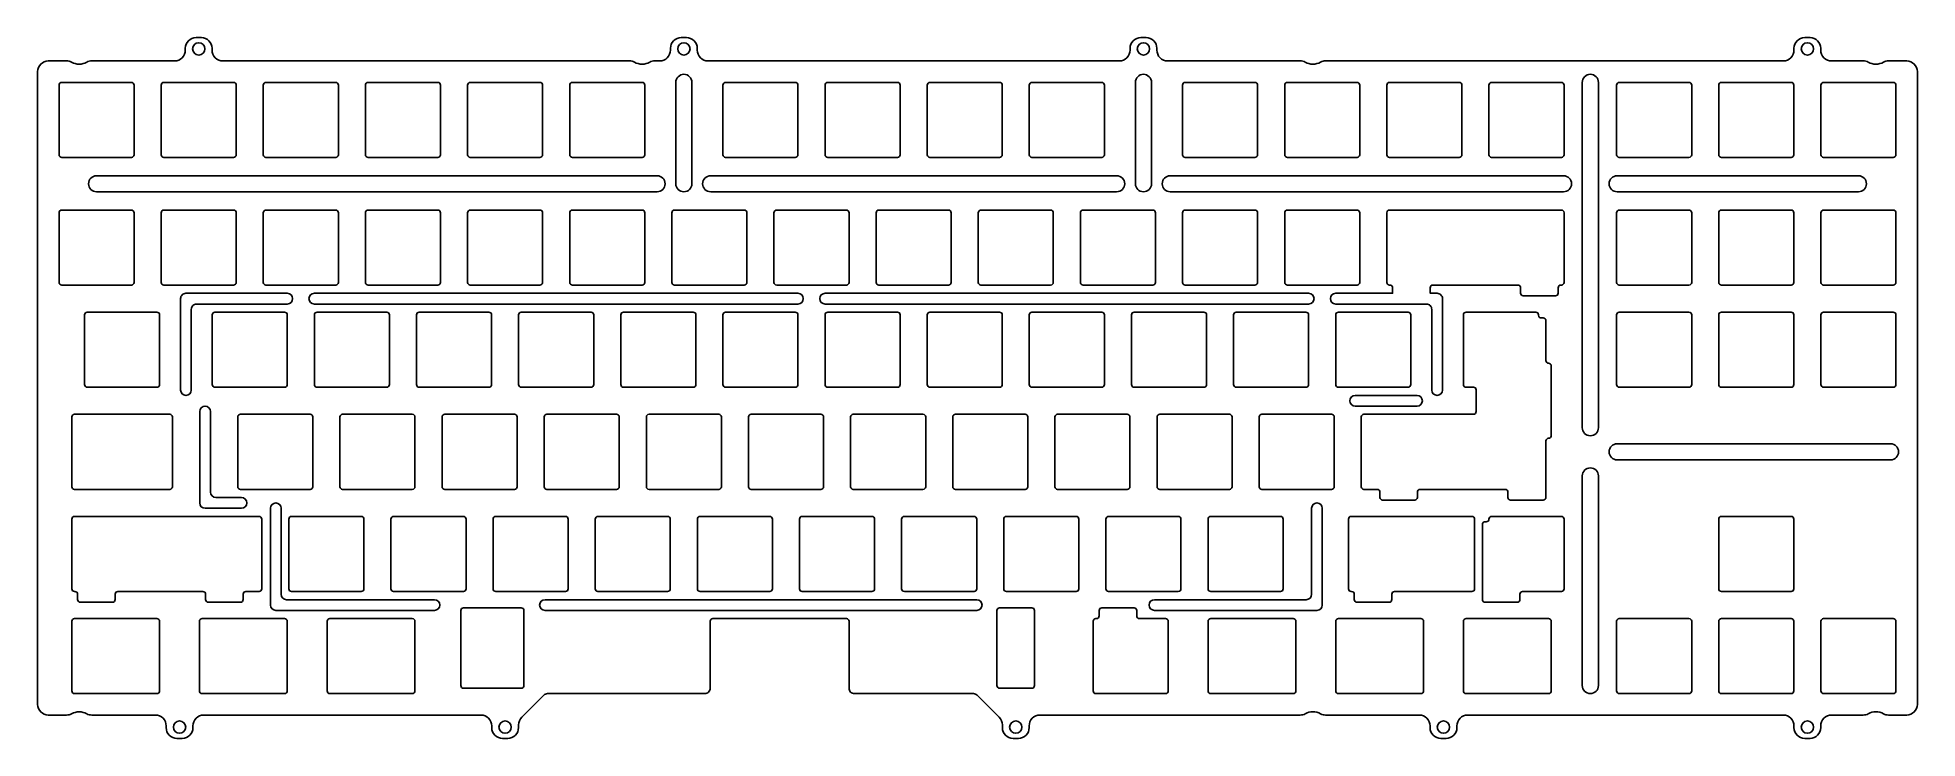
# Model space of a CAD drawing. Header units: millimetres. Extents: x 3 to 354, y -7 to 123.
import ezdxf

# ---------------------------------------------------------------- set-up
doc = ezdxf.new("R2010")
doc.units = ezdxf.units.MM

msp = doc.modelspace()

# ---------------------------------------------------------------- linework, layer by layer
for p, q in [((122.54, 114.99), (122.54, 96.08)), ((125.54, 114.99), (125.54, 96.08)), ((208.26, 114.99), (208.26, 96.08)), ((211.26, 114.99), (211.26, 96.08)), ((291.61, 114.99), (291.61, 50.58)), ((294.61, 114.99), (294.61, 50.58)), ((119.04, 97.58), (14.5, 97.58)), ((204.76, 97.58), (129.04, 97.58)), ((288.11, 97.58), (214.76, 97.58)), ((343.11, 97.58), (298.11, 97.58)), ((119.04, 94.58), (14.5, 94.58)), ((204.76, 94.58), (129.04, 94.58)), ((288.11, 94.58), (214.76, 94.58)), ((287.7, 91.18), (255.65, 91.18)), ((343.11, 94.58), (298.11, 94.58)), ((255.15, 90.68), (255.15, 77.68)), ((288.2, 77.68), (288.2, 90.68)), ((255.65, 77.18), (255.74, 77.18)), ((263.74, 77.18), (279.61, 77.18)), ((287.61, 77.18), (287.7, 77.18)), ((280.11, 76.68), (280.11, 75.68)), ((280.61, 75.18), (286.61, 75.18)), ((287.11, 75.68), (287.11, 76.68)), ((260.78, 56.6), (249.26, 56.6)), ((33.74, 36.55), (33.74, 53.6)), ((35.74, 53.6), (35.74, 38.55)), ((249.26, 54.6), (260.78, 54.6)), ((298.11, 47.58), (349.11, 47.58)), ((298.11, 44.58), (349.11, 44.58)), ((291.61, 41.58), (291.61, 2.48)), ((294.61, 41.58), (294.61, 2.48)), ((41.52, 35.55), (34.74, 35.55)), ((36.74, 37.55), (41.52, 37.55)), ((46.94, 35.55), (46.94, 17.5)), ((48.94, 19.5), (48.94, 35.55)), ((241.12, 35.55), (241.12, 19.5)), ((243.12, 17.5), (243.12, 35.55)), ((77.52, 18.5), (49.94, 18.5)), ((240.12, 18.5), (211.81, 18.5)), ((47.94, 16.5), (77.52, 16.5)), ((211.81, 16.5), (242.12, 16.5))]:
    msp.add_line(p, q)
for points in [[(348.74, -3.02, -0.124369), (347.79, -2.78, 0.252646), (344.94, -2.78, -0.124369), (343.99, -3.02), (338.09, -3.02, 0.414214), (336.09, -5.02), (336.09, -5.37, -0.414214), (334.09, -7.37), (333.09, -7.37, -0.414214), (331.09, -5.37), (331.09, -5.02, 0.414214), (329.09, -3.02), (270.22, -3.02, 0.414214), (268.22, -5.02), (268.22, -5.37, -0.414214), (266.22, -7.37), (265.22, -7.37, -0.414214), (263.22, -5.37), (263.22, -5.02, 0.414214), (261.22, -3.02), (243.74, -3.02, -0.124369), (242.79, -2.78, 0.252646), (239.94, -2.78, -0.124369), (238.99, -3.02), (190.44, -3.02, 0.414214), (188.44, -5.02), (188.44, -5.37, -0.414214), (186.44, -7.37), (185.44, -7.37, -0.414214), (183.44, -5.37), (183.44, -4.85, 0.198912), (182.86, -3.44), (178.74, 0.68, 0.198912), (178.03, 0.98), (155.85, 0.98, -0.414214), (154.85, 1.98), (154.85, 14.48, 0.414214), (154.35, 14.98), (129.44, 14.98, 0.414214), (128.94, 14.48), (128.94, 1.98, -0.414214), (127.94, 0.98), (98.61, 0.98, 0.198912), (97.91, 0.68), (93.79, -3.44, 0.198912), (93.2, -4.85), (93.2, -5.37, -0.414214), (91.2, -7.37), (90.2, -7.37, -0.414214), (88.2, -5.37), (88.2, -5.02, 0.414214), (86.2, -3.02), (34.48, -3.02, 0.414214), (32.48, -5.02), (32.48, -5.37, -0.414214), (30.48, -7.37), (29.48, -7.37, -0.414214), (27.48, -5.37), (27.48, -5.02, 0.414214), (25.48, -3.02), (13.62, -3.02, -0.124369), (12.67, -2.78, 0.252646), (9.83, -2.78, -0.124369), (8.88, -3.02), (5.5, -3.02, -0.414214), (3.5, -1.02), (3.5, 116.99, -0.414214), (5.5, 118.99), (8.88, 118.99, -0.124369), (9.83, 118.75, 0.252646), (12.67, 118.75, -0.124369), (13.62, 118.99), (29.05, 118.99, 0.414214), (31.05, 120.99), (31.05, 121.34, -0.414214), (33.05, 123.34), (34.05, 123.34, -0.414214), (36.05, 121.34), (36.05, 120.99, 0.414214), (38.05, 118.99), (113.88, 118.99, -0.124369), (114.83, 118.75, 0.252646), (117.67, 118.75, -0.124369), (118.62, 118.99), (119.54, 118.99, 0.414214), (121.54, 120.99), (121.54, 121.34, -0.414214), (123.54, 123.34), (124.54, 123.34, -0.414214), (126.54, 121.34), (126.54, 120.99, 0.414214), (128.54, 118.99), (205.26, 118.99, 0.414214), (207.26, 120.99), (207.26, 121.34, -0.414214), (209.26, 123.34), (210.26, 123.34, -0.414214), (212.26, 121.34), (212.26, 120.99, 0.414214), (214.26, 118.99), (238.99, 118.99, -0.124369), (239.94, 118.75, 0.252646), (242.79, 118.75, -0.124369), (243.74, 118.99), (329.09, 118.99, 0.414214), (331.09, 120.99), (331.09, 121.34, -0.414214), (333.09, 123.34), (334.09, 123.34, -0.414214), (336.09, 121.34), (336.09, 120.99, 0.414214), (338.09, 118.99), (343.99, 118.99, -0.124369), (344.94, 118.75, 0.252646), (347.79, 118.75, -0.124369), (348.74, 118.99), (352.11, 118.99, -0.414214), (354.11, 116.99), (354.11, -1.02, -0.414214), (352.11, -3.02)], [(21, 114.99), (8, 114.99, 0.414214), (7.5, 114.49), (7.5, 101.49, 0.414214), (8, 100.99), (21, 100.99, 0.414214), (21.5, 101.49), (21.5, 114.49, 0.414214)], [(40.05, 114.99), (27.05, 114.99, 0.414214), (26.55, 114.49), (26.55, 101.49, 0.414214), (27.05, 100.99), (40.05, 100.99, 0.414214), (40.55, 101.49), (40.55, 114.49, 0.414214)], [(45.6, 114.49, -0.414214), (46.1, 114.99), (59.1, 114.99, -0.414214), (59.6, 114.49), (59.6, 101.49, -0.414214), (59.1, 100.99), (46.1, 100.99, -0.414214), (45.6, 101.49)], [(78.15, 114.99), (65.15, 114.99, 0.414214), (64.65, 114.49), (64.65, 101.49, 0.414214), (65.15, 100.99), (78.15, 100.99, 0.414214), (78.65, 101.49), (78.65, 114.49, 0.414214)], [(97.2, 114.99), (84.2, 114.99, 0.414214), (83.7, 114.49), (83.7, 101.49, 0.414214), (84.2, 100.99), (97.2, 100.99, 0.414214), (97.7, 101.49), (97.7, 114.49, 0.414214)], [(102.75, 114.49, -0.414214), (103.25, 114.99), (116.25, 114.99, -0.414214), (116.75, 114.49), (116.75, 101.49, -0.414214), (116.25, 100.99), (103.25, 100.99, -0.414214), (102.75, 101.49)], [(144.82, 114.99), (131.82, 114.99, 0.414214), (131.32, 114.49), (131.32, 101.49, 0.414214), (131.82, 100.99), (144.82, 100.99, 0.414214), (145.32, 101.49), (145.32, 114.49, 0.414214)], [(163.88, 114.99), (150.88, 114.99, 0.414214), (150.38, 114.49), (150.38, 101.49, 0.414214), (150.88, 100.99), (163.88, 100.99, 0.414214), (164.38, 101.49), (164.38, 114.49, 0.414214)], [(182.93, 114.99), (169.93, 114.99, 0.414214), (169.43, 114.49), (169.43, 101.49, 0.414214), (169.93, 100.99), (182.93, 100.99, 0.414214), (183.43, 101.49), (183.43, 114.49, 0.414214)], [(202.47, 101.49), (202.47, 114.49, 0.414214), (201.97, 114.99), (188.97, 114.99, 0.414214), (188.47, 114.49), (188.47, 101.49, 0.414214), (188.97, 100.99), (201.97, 100.99, 0.414214)], [(230.55, 114.99), (217.55, 114.99, 0.414214), (217.05, 114.49), (217.05, 101.49, 0.414214), (217.55, 100.99), (230.55, 100.99, 0.414214), (231.05, 101.49), (231.05, 114.49, 0.414214)], [(249.6, 114.99), (236.6, 114.99, 0.414214), (236.1, 114.49), (236.1, 101.49, 0.414214), (236.6, 100.99), (249.6, 100.99, 0.414214), (250.1, 101.49), (250.1, 114.49, 0.414214)], [(268.65, 114.99), (255.65, 114.99, 0.414214), (255.15, 114.49), (255.15, 101.49, 0.414214), (255.65, 100.99), (268.65, 100.99, 0.414214), (269.15, 101.49), (269.15, 114.49, 0.414214)], [(288.2, 101.49), (288.2, 114.49, 0.414214), (287.7, 114.99), (274.7, 114.99, 0.414214), (274.2, 114.49), (274.2, 101.49, 0.414214), (274.7, 100.99), (287.7, 100.99, 0.414214)], [(311.51, 114.99), (298.51, 114.99, 0.414214), (298.01, 114.49), (298.01, 101.49, 0.414214), (298.51, 100.99), (311.51, 100.99, 0.414214), (312.01, 101.49), (312.01, 114.49, 0.414214)], [(330.56, 114.99), (317.56, 114.99, 0.414214), (317.06, 114.49), (317.06, 101.49, 0.414214), (317.56, 100.99), (330.56, 100.99, 0.414214), (331.06, 101.49), (331.06, 114.49, 0.414214)], [(336.11, 114.49, -0.414214), (336.61, 114.99), (349.61, 114.99, -0.414214), (350.11, 114.49), (350.11, 101.49, -0.414214), (349.61, 100.99), (336.61, 100.99, -0.414214), (336.11, 101.49)], [(21, 91.18), (8, 91.18, 0.414214), (7.5, 90.68), (7.5, 77.68, 0.414214), (8, 77.18), (21, 77.18, 0.414214), (21.5, 77.68), (21.5, 90.68, 0.414214)], [(40.05, 91.18), (27.05, 91.18, 0.414214), (26.55, 90.68), (26.55, 77.68, 0.414214), (27.05, 77.18), (40.05, 77.18, 0.414214), (40.55, 77.68), (40.55, 90.68, 0.414214)], [(59.1, 91.18), (46.1, 91.18, 0.414214), (45.6, 90.68), (45.6, 77.68, 0.414214), (46.1, 77.18), (59.1, 77.18, 0.414214), (59.6, 77.68), (59.6, 90.68, 0.414214)], [(64.65, 90.68, -0.414214), (65.15, 91.18), (78.15, 91.18, -0.414214), (78.65, 90.68), (78.65, 77.68, -0.414214), (78.15, 77.18), (65.15, 77.18, -0.414214), (64.65, 77.68)], [(97.7, 77.68), (97.7, 90.68, 0.414214), (97.2, 91.18), (84.2, 91.18, 0.414214), (83.7, 90.68), (83.7, 77.68, 0.414214), (84.2, 77.18), (97.2, 77.18, 0.414214)], [(116.25, 91.18), (103.25, 91.18, 0.414214), (102.75, 90.68), (102.75, 77.68, 0.414214), (103.25, 77.18), (116.25, 77.18, 0.414214), (116.75, 77.68), (116.75, 90.68, 0.414214)], [(135.8, 77.68), (135.8, 90.68, 0.414214), (135.3, 91.18), (122.3, 91.18, 0.414214), (121.8, 90.68), (121.8, 77.68, 0.414214), (122.3, 77.18), (135.3, 77.18, 0.414214)], [(154.35, 91.18), (141.35, 91.18, 0.414214), (140.85, 90.68), (140.85, 77.68, 0.414214), (141.35, 77.18), (154.35, 77.18, 0.414214), (154.85, 77.68), (154.85, 90.68, 0.414214)], [(173.4, 91.18), (160.4, 91.18, 0.414214), (159.9, 90.68), (159.9, 77.68, 0.414214), (160.4, 77.18), (173.4, 77.18, 0.414214), (173.9, 77.68), (173.9, 90.68, 0.414214)], [(192.45, 91.18), (179.45, 91.18, 0.414214), (178.95, 90.68), (178.95, 77.68, 0.414214), (179.45, 77.18), (192.45, 77.18, 0.414214), (192.95, 77.68), (192.95, 90.68, 0.414214)], [(211.5, 91.18), (198.5, 91.18, 0.414214), (198, 90.68), (198, 77.68, 0.414214), (198.5, 77.18), (211.5, 77.18, 0.414214), (212, 77.68), (212, 90.68, 0.414214)], [(230.55, 91.18), (217.55, 91.18, 0.414214), (217.05, 90.68), (217.05, 77.68, 0.414214), (217.55, 77.18), (230.55, 77.18, 0.414214), (231.05, 77.68), (231.05, 90.68, 0.414214)], [(249.6, 91.18), (236.6, 91.18, 0.414214), (236.1, 90.68), (236.1, 77.68, 0.414214), (236.6, 77.18), (249.6, 77.18, 0.414214), (250.1, 77.68), (250.1, 90.68, 0.414214)], [(311.51, 91.18), (298.51, 91.18, 0.414214), (298.01, 90.68), (298.01, 77.68, 0.414214), (298.51, 77.18), (311.51, 77.18, 0.414214), (312.01, 77.68), (312.01, 90.68, 0.414214)], [(330.56, 91.18), (317.56, 91.18, 0.414214), (317.06, 90.68), (317.06, 77.68, 0.414214), (317.56, 77.18), (330.56, 77.18, 0.414214), (331.06, 77.68), (331.06, 90.68, 0.414214)], [(349.61, 91.18), (336.61, 91.18, 0.414214), (336.11, 90.68), (336.11, 77.68, 0.414214), (336.61, 77.18), (349.61, 77.18, 0.414214), (350.11, 77.68), (350.11, 90.68, 0.414214)], [(50.07, 73.65, 1), (50.07, 75.65), (31.17, 75.65, 0.414214), (30.17, 74.65), (30.17, 57.6, 1), (32.17, 57.6), (32.17, 72.65, -0.414214), (33.17, 73.65)], [(55.12, 75.65, 1), (55.12, 73.65), (145.32, 73.65, 1), (145.32, 75.65)], [(150.38, 75.65, 1), (150.38, 73.65), (240.57, 73.65, 1), (240.57, 75.65)], [(25.76, 72.13), (12.76, 72.13, 0.414214), (12.26, 71.63), (12.26, 58.63, 0.414214), (12.76, 58.13), (25.76, 58.13, 0.414214), (26.26, 58.63), (26.26, 71.63, 0.414214)], [(36.57, 72.13, 0.414214), (36.07, 71.63), (36.07, 58.63, 0.414214), (36.57, 58.13), (49.57, 58.13, 0.414214), (50.07, 58.63), (50.07, 71.63, 0.414214), (49.57, 72.13)], [(68.62, 72.13), (55.62, 72.13, 0.414214), (55.12, 71.63), (55.12, 58.63, 0.414214), (55.62, 58.13), (68.62, 58.13, 0.414214), (69.12, 58.63), (69.12, 71.63, 0.414214)], [(87.67, 72.13), (74.67, 72.13, 0.414214), (74.17, 71.63), (74.17, 58.63, 0.414214), (74.67, 58.13), (87.67, 58.13, 0.414214), (88.17, 58.63), (88.17, 71.63, 0.414214)], [(106.72, 72.13), (93.72, 72.13, 0.414214), (93.22, 71.63), (93.22, 58.63, 0.414214), (93.72, 58.13), (106.72, 58.13, 0.414214), (107.22, 58.63), (107.22, 71.63, 0.414214)], [(125.78, 72.13), (112.78, 72.13, 0.414214), (112.28, 71.63), (112.28, 58.63, 0.414214), (112.78, 58.13), (125.78, 58.13, 0.414214), (126.28, 58.63), (126.28, 71.63, 0.414214)], [(144.82, 72.13), (131.82, 72.13, 0.414214), (131.32, 71.63), (131.32, 58.63, 0.414214), (131.82, 58.13), (144.82, 58.13, 0.414214), (145.32, 58.63), (145.32, 71.63, 0.414214)], [(163.88, 72.13), (150.88, 72.13, 0.414214), (150.38, 71.63), (150.38, 58.63, 0.414214), (150.88, 58.13), (163.88, 58.13, 0.414214), (164.38, 58.63), (164.38, 71.63, 0.414214)], [(182.93, 72.13), (169.93, 72.13, 0.414214), (169.43, 71.63), (169.43, 58.63, 0.414214), (169.93, 58.13), (182.93, 58.13, 0.414214), (183.43, 58.63), (183.43, 71.63, 0.414214)], [(201.97, 72.13), (188.97, 72.13, 0.414214), (188.47, 71.63), (188.47, 58.63, 0.414214), (188.97, 58.13), (201.97, 58.13, 0.414214), (202.47, 58.63), (202.47, 71.63, 0.414214)], [(221.03, 72.13), (208.03, 72.13, 0.414214), (207.53, 71.63), (207.53, 58.63, 0.414214), (208.03, 58.13), (221.03, 58.13, 0.414214), (221.53, 58.63), (221.53, 71.63, 0.414214)], [(240.07, 72.13), (227.07, 72.13, 0.414214), (226.57, 71.63), (226.57, 58.63, 0.414214), (227.07, 58.13), (240.07, 58.13, 0.414214), (240.57, 58.63), (240.57, 71.63, 0.414214)], [(259.62, 58.63), (259.62, 71.63, 0.414214), (259.12, 72.13), (246.12, 72.13, 0.414214), (245.62, 71.63), (245.62, 58.63, 0.414214), (246.12, 58.13), (259.12, 58.13, 0.414214)], [(253.36, 39.08, -0.414214), (253.86, 38.58), (253.86, 37.58, 0.414214), (254.36, 37.08), (260.36, 37.08, 0.414214), (260.86, 37.58), (260.86, 38.58, -0.414214), (261.36, 39.08), (277.23, 39.08, -0.414214), (277.73, 38.58), (277.73, 37.58, 0.414214), (278.23, 37.08), (284.32, 37.08, 0.414214), (284.82, 37.58), (284.82, 48.1, -0.414214), (285.32, 48.6, 0.414214), (285.82, 49.1), (285.82, 62.1, 0.414214), (285.32, 62.6, -0.414214), (284.82, 63.1), (284.82, 70.54, 0.414214), (284.32, 71.04), (283.94, 71.04, -0.414214), (283.44, 71.54), (283.44, 71.63, 0.414214), (282.94, 72.13), (269.94, 72.13, 0.414214), (269.44, 71.63), (269.44, 58.63, 0.414214), (269.94, 58.13), (271.32, 58.13, -0.414214), (271.82, 57.63), (271.82, 53.58, -0.414214), (271.32, 53.08), (250.89, 53.08, 0.414214), (250.39, 52.58), (250.39, 39.58, 0.414214), (250.89, 39.08)], [(311.51, 72.13), (298.51, 72.13, 0.414214), (298.01, 71.63), (298.01, 58.63, 0.414214), (298.51, 58.13), (311.51, 58.13, 0.414214), (312.01, 58.63), (312.01, 71.63, 0.414214)], [(330.56, 72.13), (317.56, 72.13, 0.414214), (317.06, 71.63), (317.06, 58.63, 0.414214), (317.56, 58.13), (330.56, 58.13, 0.414214), (331.06, 58.63), (331.06, 71.63, 0.414214)], [(349.61, 72.13), (336.61, 72.13, 0.414214), (336.11, 71.63), (336.11, 58.63, 0.414214), (336.61, 58.13), (349.61, 58.13, 0.414214), (350.11, 58.63), (350.11, 71.63, 0.414214)], [(28.14, 53.08), (10.38, 53.08, 0.414214), (9.88, 52.58), (9.88, 39.58, 0.414214), (10.38, 39.08), (28.14, 39.08, 0.414214), (28.64, 39.58), (28.64, 52.58, 0.414214)], [(54.34, 53.08), (41.34, 53.08, 0.414214), (40.84, 52.58), (40.84, 39.58, 0.414214), (41.34, 39.08), (54.34, 39.08, 0.414214), (54.84, 39.58), (54.84, 52.58, 0.414214)], [(73.39, 53.08), (60.39, 53.08, 0.414214), (59.89, 52.58), (59.89, 39.58, 0.414214), (60.39, 39.08), (73.39, 39.08, 0.414214), (73.89, 39.58), (73.89, 52.58, 0.414214)], [(92.44, 53.08), (79.44, 53.08, 0.414214), (78.94, 52.58), (78.94, 39.58, 0.414214), (79.44, 39.08), (92.44, 39.08, 0.414214), (92.94, 39.58), (92.94, 52.58, 0.414214)], [(111.49, 53.08), (98.49, 53.08, 0.414214), (97.99, 52.58), (97.99, 39.58, 0.414214), (98.49, 39.08), (111.49, 39.08, 0.414214), (111.99, 39.58), (111.99, 52.58, 0.414214)], [(130.54, 53.08), (117.54, 53.08, 0.414214), (117.04, 52.58), (117.04, 39.58, 0.414214), (117.54, 39.08), (130.54, 39.08, 0.414214), (131.04, 39.58), (131.04, 52.58, 0.414214)], [(149.59, 53.08), (136.59, 53.08, 0.414214), (136.09, 52.58), (136.09, 39.58, 0.414214), (136.59, 39.08), (149.59, 39.08, 0.414214), (150.09, 39.58), (150.09, 52.58, 0.414214)], [(168.64, 53.08), (155.64, 53.08, 0.414214), (155.14, 52.58), (155.14, 39.58, 0.414214), (155.64, 39.08), (168.64, 39.08, 0.414214), (169.14, 39.58), (169.14, 52.58, 0.414214)], [(187.69, 53.08), (174.69, 53.08, 0.414214), (174.19, 52.58), (174.19, 39.58, 0.414214), (174.69, 39.08), (187.69, 39.08, 0.414214), (188.19, 39.58), (188.19, 52.58, 0.414214)], [(193.24, 52.58, -0.414214), (193.74, 53.08), (206.74, 53.08, -0.414214), (207.24, 52.58), (207.24, 39.58, -0.414214), (206.74, 39.08), (193.74, 39.08, -0.414214), (193.24, 39.58)], [(225.79, 53.08), (212.79, 53.08, 0.414214), (212.29, 52.58), (212.29, 39.58, 0.414214), (212.79, 39.08), (225.79, 39.08, 0.414214), (226.29, 39.58), (226.29, 52.58, 0.414214)], [(244.84, 53.08), (231.84, 53.08, 0.414214), (231.34, 52.58), (231.34, 39.58, 0.414214), (231.84, 39.08), (244.84, 39.08, 0.414214), (245.34, 39.58), (245.34, 52.58, 0.414214)], [(41.84, 19.53, -0.414214), (42.34, 20.03), (44.81, 20.03, 0.414214), (45.31, 20.53), (45.31, 33.53, 0.414214), (44.81, 34.03), (10.38, 34.03, 0.414214), (9.88, 33.53), (9.88, 20.53, 0.414214), (10.38, 20.03), (10.47, 20.03, -0.414214), (10.97, 19.53), (10.97, 18.53, 0.414214), (11.47, 18.03), (17.47, 18.03, 0.414214), (17.97, 18.53), (17.97, 19.53, -0.414214), (18.47, 20.03), (34.34, 20.03, -0.414214), (34.84, 19.53), (34.84, 18.53, 0.414214), (35.34, 18.03), (41.34, 18.03, 0.414214), (41.84, 18.53)], [(63.86, 34.03), (50.86, 34.03, 0.414214), (50.36, 33.53), (50.36, 20.53, 0.414214), (50.86, 20.03), (63.86, 20.03, 0.414214), (64.36, 20.53), (64.36, 33.53, 0.414214)], [(82.91, 34.03), (69.91, 34.03, 0.414214), (69.41, 33.53), (69.41, 20.53, 0.414214), (69.91, 20.03), (82.91, 20.03, 0.414214), (83.41, 20.53), (83.41, 33.53, 0.414214)], [(101.96, 34.03), (88.96, 34.03, 0.414214), (88.46, 33.53), (88.46, 20.53, 0.414214), (88.96, 20.03), (101.96, 20.03, 0.414214), (102.46, 20.53), (102.46, 33.53, 0.414214)], [(121.01, 34.03), (108.01, 34.03, 0.414214), (107.51, 33.53), (107.51, 20.53, 0.414214), (108.01, 20.03), (121.01, 20.03, 0.414214), (121.51, 20.53), (121.51, 33.53, 0.414214)], [(140.06, 34.03), (127.06, 34.03, 0.414214), (126.56, 33.53), (126.56, 20.53, 0.414214), (127.06, 20.03), (140.06, 20.03, 0.414214), (140.56, 20.53), (140.56, 33.53, 0.414214)], [(159.11, 34.03), (146.11, 34.03, 0.414214), (145.61, 33.53), (145.61, 20.53, 0.414214), (146.11, 20.03), (159.11, 20.03, 0.414214), (159.61, 20.53), (159.61, 33.53, 0.414214)], [(178.16, 34.03), (165.16, 34.03, 0.414214), (164.66, 33.53), (164.66, 20.53, 0.414214), (165.16, 20.03), (178.16, 20.03, 0.414214), (178.66, 20.53), (178.66, 33.53, 0.414214)], [(197.21, 34.03), (184.21, 34.03, 0.414214), (183.71, 33.53), (183.71, 20.53, 0.414214), (184.21, 20.03), (197.21, 20.03, 0.414214), (197.71, 20.53), (197.71, 33.53, 0.414214)], [(216.26, 34.03), (203.26, 34.03, 0.414214), (202.76, 33.53), (202.76, 20.53, 0.414214), (203.26, 20.03), (216.26, 20.03, 0.414214), (216.76, 20.53), (216.76, 33.53, 0.414214)], [(235.31, 34.03), (222.31, 34.03, 0.414214), (221.81, 33.53), (221.81, 20.53, 0.414214), (222.31, 20.03), (235.31, 20.03, 0.414214), (235.81, 20.53), (235.81, 33.53, 0.414214)], [(248.59, 20.03, -0.414214), (249.09, 19.53), (249.09, 18.53, 0.414214), (249.59, 18.03), (255.59, 18.03, 0.414214), (256.09, 18.53), (256.09, 19.53, -0.414214), (256.59, 20.03), (271.03, 20.03, 0.414214), (271.53, 20.53), (271.53, 33.53, 0.414214), (271.03, 34.03), (248.51, 34.03, 0.414214), (248.01, 33.53), (248.01, 20.53, 0.414214), (248.51, 20.03)], [(274.2, 33.53, -0.414214), (273.7, 33.03), (273.47, 33.03, 0.414214), (272.97, 32.53), (272.97, 18.53, 0.414214), (273.47, 18.03), (279.47, 18.03, 0.414214), (279.97, 18.53), (279.97, 19.53, -0.414214), (280.47, 20.03), (287.7, 20.03, 0.414214), (288.2, 20.53), (288.2, 33.53, 0.414214), (287.7, 34.03), (274.7, 34.03, 0.414214)], [(331.06, 20.53), (331.06, 33.53, 0.414214), (330.56, 34.03), (317.56, 34.03, 0.414214), (317.06, 33.53), (317.06, 20.53, 0.414214), (317.56, 20.03), (330.56, 20.03, 0.414214)], [(98.14, 18.5, 1), (98.14, 16.5), (178.66, 16.5, 1), (178.66, 18.5)], [(25.76, 14.98), (10.38, 14.98, 0.414214), (9.88, 14.48), (9.88, 1.48, 0.414214), (10.38, 0.98), (25.76, 0.98, 0.414214), (26.26, 1.48), (26.26, 14.48, 0.414214)], [(49.57, 14.98), (34.19, 14.98, 0.414214), (33.69, 14.48), (33.69, 1.48, 0.414214), (34.19, 0.98), (49.57, 0.98, 0.414214), (50.07, 1.48), (50.07, 14.48, 0.414214)], [(73.39, 14.98), (58.01, 14.98, 0.414214), (57.51, 14.48), (57.51, 1.48, 0.414214), (58.01, 0.98), (73.39, 0.98, 0.414214), (73.89, 1.48), (73.89, 14.48, 0.414214)], [(82.94, 1.98), (93.7, 1.98, 0.414214), (94.2, 2.48), (94.2, 16.48, 0.414214), (93.7, 16.98), (82.94, 16.98, 0.414214), (82.44, 16.48), (82.44, 2.48, 0.414214)], [(182.94, 1.98), (188.94, 1.98, 0.414214), (189.44, 2.48), (189.44, 16.48, 0.414214), (188.94, 16.98), (182.94, 16.98, 0.414214), (182.44, 16.48), (182.44, 2.48, 0.414214)], [(201.5, 15.48, -0.414214), (201, 14.98), (200.88, 14.98, 0.414214), (200.38, 14.48), (200.38, 1.48, 0.414214), (200.88, 0.98), (213.88, 0.98, 0.414214), (214.38, 1.48), (214.38, 14.48, 0.414214), (213.88, 14.98), (209, 14.98, -0.414214), (208.5, 15.48), (208.5, 16.48, 0.414214), (208, 16.98), (202, 16.98, 0.414214), (201.5, 16.48)], [(237.69, 14.98), (222.31, 14.98, 0.414214), (221.81, 14.48), (221.81, 1.48, 0.414214), (222.31, 0.98), (237.69, 0.98, 0.414214), (238.19, 1.48), (238.19, 14.48, 0.414214)], [(261.51, 14.98, -0.414214), (262.01, 14.48), (262.01, 1.48, -0.414214), (261.51, 0.98), (246.12, 0.98, -0.414214), (245.62, 1.48), (245.62, 14.48, -0.414214), (246.12, 14.98)], [(285.32, 14.98), (269.94, 14.98, 0.414214), (269.44, 14.48), (269.44, 1.48, 0.414214), (269.94, 0.98), (285.32, 0.98, 0.414214), (285.82, 1.48), (285.82, 14.48, 0.414214)], [(311.51, 14.98), (298.51, 14.98, 0.414214), (298.01, 14.48), (298.01, 1.48, 0.414214), (298.51, 0.98), (311.51, 0.98, 0.414214), (312.01, 1.48), (312.01, 14.48, 0.414214)], [(330.56, 14.98), (317.56, 14.98, 0.414214), (317.06, 14.48), (317.06, 1.48, 0.414214), (317.56, 0.98), (330.56, 0.98, 0.414214), (331.06, 1.48), (331.06, 14.48, 0.414214)], [(350.11, 1.48), (350.11, 14.48, 0.414214), (349.61, 14.98), (336.61, 14.98, 0.414214), (336.11, 14.48), (336.11, 1.48, 0.414214), (336.61, 0.98), (349.61, 0.98, 0.414214)]]:
    msp.add_lwpolyline(points, format="xyb", close=True)
msp.add_lwpolyline([(256.24, 76.68), (256.24, 75.65), (245.62, 75.65, 1), (245.62, 73.65), (262.53, 73.65, -0.414214), (263.53, 72.65), (263.53, 57.6, 1), (265.53, 57.6), (265.53, 74.65, 0.414214), (264.53, 75.65), (263.24, 75.65), (263.24, 76.68)], format="xyb")
for centre in [(33.55, 121.24), (124.04, 121.24), (209.76, 121.24), (333.59, 121.24), (29.98, -5.27), (90.7, -5.27), (185.94, -5.27), (265.72, -5.27), (333.59, -5.27)]:
    msp.add_circle(centre, 1.15)
for centre, radius, start, end in [((124.04, 114.99), 1.5, 0, 180), ((209.76, 114.99), 1.5, 0, 180), ((293.11, 114.99), 1.5, 0, 180), ((14.5, 96.08), 1.5, 90, 270), ((119.04, 96.08), 1.5, 270, 90), ((124.04, 96.08), 1.5, 180, 0), ((129.04, 96.08), 1.5, 90, 270), ((204.76, 96.08), 1.5, 270, 90), ((209.76, 96.08), 1.5, 180, 0), ((214.76, 96.08), 1.5, 90, 270), ((288.11, 96.08), 1.5, 270, 90), ((298.11, 96.08), 1.5, 90, 270), ((343.11, 96.08), 1.5, 270, 90), ((255.65, 90.68), 0.5, 90, 180), ((287.7, 90.68), 0.5, 0, 90), ((255.65, 77.68), 0.5, 180, 270), ((255.74, 76.68), 0.5, 0, 90), ((263.74, 76.68), 0.5, 90, 180), ((279.61, 76.68), 0.5, 0, 90), ((287.61, 76.68), 0.5, 90, 180), ((287.7, 77.68), 0.5, 270, 0), ((280.61, 75.68), 0.5, 180, 270), ((286.61, 75.68), 0.5, 270, 0), ((249.26, 55.6), 1, 90, 270), ((260.78, 55.6), 1, 270, 90), ((34.74, 53.6), 1, 0, 180), ((293.11, 50.58), 1.5, 180, 0), ((298.11, 46.08), 1.5, 90, 270), ((349.11, 46.08), 1.5, 270, 90), ((293.11, 41.58), 1.5, 0, 180), ((34.74, 36.55), 1, 180, 270), ((36.74, 38.55), 1, 180, 270), ((41.52, 36.55), 1, 270, 90), ((47.94, 35.55), 1, 0, 180), ((242.12, 35.55), 1, 0, 180), ((49.94, 19.5), 1, 180, 270), ((77.52, 17.5), 1, 270, 90), ((211.81, 17.5), 1, 90, 270), ((240.12, 19.5), 1, 270, 0), ((47.94, 17.5), 1, 180, 270), ((242.12, 17.5), 1, 270, 0), ((293.11, 2.48), 1.5, 180, 0)]:
    msp.add_arc(centre, radius, start, end)

doc.saveas('drawing.dxf')
